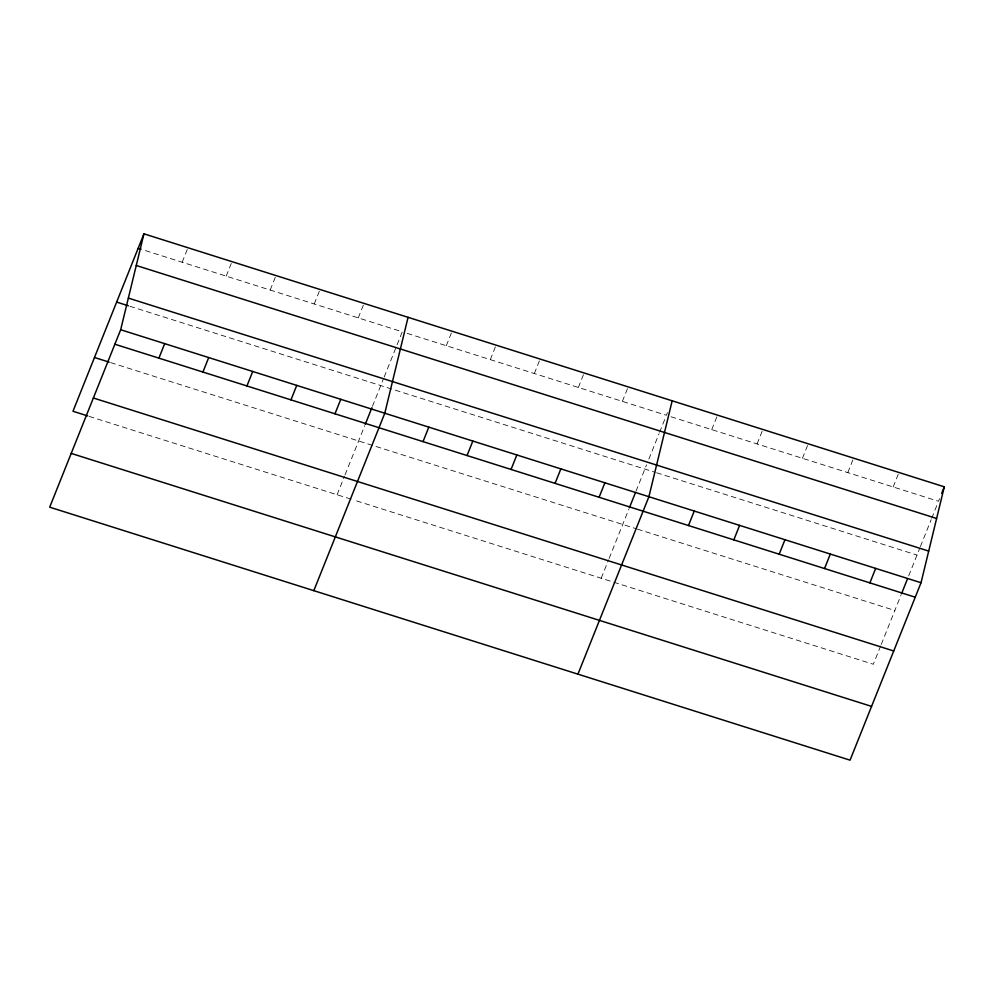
<?xml version="1.0" encoding="UTF-8"?>
<svg xmlns="http://www.w3.org/2000/svg" width="994" height="994" viewBox="0 0 994 994"><rect width="100%" height="100%" fill="white"/><g stroke="black" fill="none" stroke-linecap="round" stroke-linejoin="round"><path stroke-width="0.75" stroke-dasharray="4.97 3.73" d="M182.175 262.217L187.965 247.742M226.185 276.133L231.987 261.658M270.206 290.049L275.997 275.574M314.228 303.965L320.018 289.49M358.25 317.881L364.04 303.406M337.09 494.751L344.446 476.362M345.017 474.946L364.699 425.743M372.452 406.347L383.585 378.49M384.156 377.086L402.272 331.797L142.552 249.705M446.294 345.713L452.084 331.226M490.303 359.629L496.105 345.142M534.325 373.533L540.115 359.058M578.346 387.449L584.137 372.974M622.368 401.365L628.158 386.89M601.208 578.247L608.564 559.846M609.136 558.429L628.817 509.226M636.011 491.222L646.572 464.807M648.846 459.153L659.034 433.682M659.594 432.266L665.818 416.697M667.446 412.647L666.39 415.281L406.67 333.189M711.741 429.619L717.531 415.144M757.093 443.958L762.883 429.47M802.444 458.284L808.234 443.809M847.807 472.622L853.597 458.147M893.159 486.961L898.949 472.485M880.684 645.864L873.328 664.265L353.23 499.858M881.256 644.447L900.937 595.244M908.69 575.849L919.835 548.005M920.394 546.588L931.154 519.7M931.713 518.284L937.938 502.716M939.566 498.665L938.51 501.299L670.776 416.672M129.854 306.264L655.121 472.299M656.587 472.759L917.002 555.074M110.62 362.599L635.887 528.622M637.353 529.094L894.836 610.478M89.112 416.374L351.764 499.398"/><path stroke-width="1.49" d="M120.672 329.735L143.944 233.826L944.3 486.824L921.028 582.732L850.056 760.174L49.7 507.176L120.672 329.735L921.028 582.732M408.062 317.322L384.79 413.231L313.818 590.672M672.18 400.806L648.908 496.714L577.936 674.156M143.944 233.826L72.972 411.267L87.646 415.902M158.903 358.138L164.693 343.651M202.925 372.042L208.715 357.567M246.934 385.958L252.725 371.483M290.956 399.874L296.746 385.399M334.978 413.79L340.768 399.315M365.245 424.351L371.893 407.739M423.022 441.622L428.812 427.147M467.043 455.538L472.833 441.05M511.053 469.454L516.843 454.966M555.074 483.357L560.864 468.882M599.096 497.273L604.886 482.798M629.364 507.847L635.464 492.602M688.469 525.528L694.259 511.053M733.821 539.866L739.611 525.391M779.172 554.205L784.962 539.717M824.535 568.531L830.325 554.056M869.887 582.869L875.677 568.394M901.483 593.865L907.584 578.62M941.666 493.397L944.3 486.824M138.154 248.314L141.086 249.233M136.265 265.485L936.621 518.47M128.35 298.088L928.707 551.086M116.646 302.089L128.375 305.792M114.882 344.222L915.238 597.208M94.48 357.492L109.154 362.127M93.374 397.998L893.73 650.983M71.208 453.401L871.564 706.386"/></g></svg>
